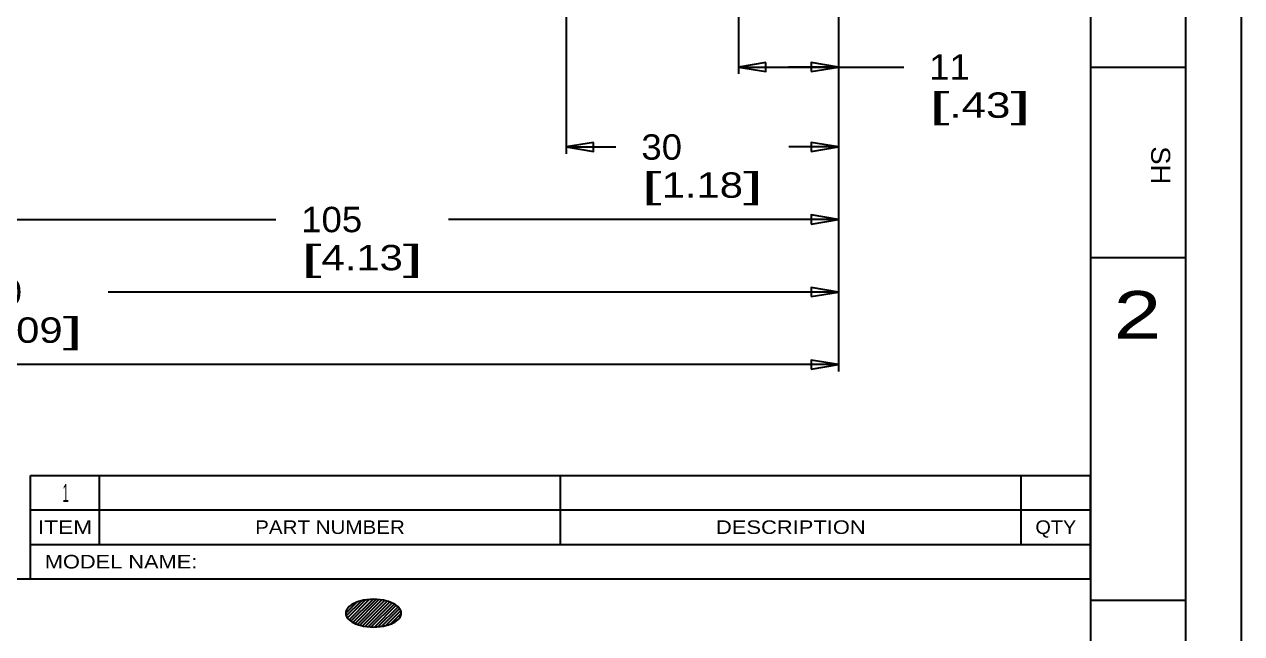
# Model space of a CAD drawing. Extents: x 0 to 594, y 0 to 420.
# Drawn here: x 459.8 to 594, y 73.2 to 140.4 of the extents above; entities that cross this region are included whole.
import ezdxf
from ezdxf.enums import TextEntityAlignment as Align

# ---------------------------------------------------------------- set-up
doc = ezdxf.new("R2010")
doc.units = 0
doc.header["$LTSCALE"] = 32.67
doc.header["$MEASUREMENT"] = 0
doc.layers.get('0').update_dxf_attribs({"linetype": 'CONTINUOUS'})
doc.styles.get("Standard").update_dxf_attribs({"font": 'txt', "width": 0.8})
doc.dimstyles.new('DIMSTYLE_2', dxfattribs={"dimtxt": 2.8, "dimasz": 3, "dimexe": 0.18, "dimexo": 0.0625, "dimgap": 0.09, "dimtad": 0, "dimtih": 1, "dimtoh": 1, "dimdsep": 46, "dimtxsty": 'Standard', "dimcen": 0.09, "dimadec": 0, "dimazin": 0, "dimtfac": 1, "dimtofl": 0, "dimtmove": 0, "dimatfit": 3, "dimfxl": 0, "dimtolj": 1, "dimarcsym": 0})

# ---------------------------------------------------------------- blocks, each defined once
blk = doc.blocks.new('*D10')
at = {"color": 2, "linetype": 'Continuous'}
for p, q in [((519.55, 331.03), (519.55, 126.13)), ((549.55, 187.03), (549.55, 126.13)), ((519.55, 126.88), (525.03, 126.88)), ((549.55, 126.88), (544.07, 126.88))]:
    blk.add_line(p, q, dxfattribs=at)
for points in [[(522.55, 127.38), (519.55, 126.88), (522.55, 126.38), (522.55, 127.38)], [(546.55, 126.38), (549.55, 126.88), (546.55, 127.38), (546.55, 126.38)]]:
    blk.add_lwpolyline(points, dxfattribs=at)
for s, width, p, p2 in [('30', 1.066667, (527.83, 125.48), (532.31, 125.48)), ('[', 2.4, (527.83, 121.28), (530.07, 121.28)), ('1.18', 1.371429, (530.07, 121.28), (539.03, 121.28)), (']', 2.4, (539.03, 121.28), (541.27, 121.28))]:
    blk.add_text(s, height=2.8, dxfattribs=dict(at, width=width)).set_placement(p, p2, align=Align.FIT)
blk = doc.blocks.new('*D11')
at = {"color": 2, "linetype": 'Continuous'}
for p, q in [((549.55, 187.03), (549.55, 118.13)), ((444.55, 144.23), (444.55, 118.13)), ((444.55, 118.88), (487.53, 118.88)), ((549.55, 118.88), (506.57, 118.88))]:
    blk.add_line(p, q, dxfattribs=at)
for points in [[(447.55, 119.38), (444.55, 118.88), (447.55, 118.38), (447.55, 119.38)], [(546.55, 118.38), (549.55, 118.88), (546.55, 119.38), (546.55, 118.38)]]:
    blk.add_lwpolyline(points, dxfattribs=at)
for s, width, p, p2 in [('105', 1.107692, (490.33, 117.48), (497.05, 117.48)), ('[', 2.4, (490.33, 113.28), (492.57, 113.28)), ('4.13', 1.2, (492.57, 113.28), (501.53, 113.28)), (']', 2.4, (501.53, 113.28), (503.77, 113.28))]:
    blk.add_text(s, height=2.8, dxfattribs=dict(at, width=width)).set_placement(p, p2, align=Align.FIT)
blk = doc.blocks.new('*D12')
at = {"color": 2, "linetype": 'Continuous'}
for p, q in [((369.55, 331.03), (369.55, 110.13)), ((549.55, 187.03), (549.55, 110.13)), ((369.55, 110.88), (450.03, 110.88)), ((549.55, 110.88), (469.07, 110.88))]:
    blk.add_line(p, q, dxfattribs=at)
for points in [[(372.55, 111.38), (369.55, 110.88), (372.55, 110.38), (372.55, 111.38)], [(546.55, 110.38), (549.55, 110.88), (546.55, 111.38), (546.55, 110.38)]]:
    blk.add_lwpolyline(points, dxfattribs=at)
for s, width, p, p2 in [('180', 1.107692, (452.83, 109.48), (459.55, 109.48)), ('[', 2.4, (452.83, 105.28), (455.07, 105.28)), ('7.09', 1.129412, (455.07, 105.28), (464.03, 105.28)), (']', 2.4, (464.03, 105.28), (466.27, 105.28))]:
    blk.add_text(s, height=2.8, dxfattribs=dict(at, width=width)).set_placement(p, p2, align=Align.FIT)
blk = doc.blocks.new('*D13')
at = {"color": 2, "linetype": 'Continuous'}
for p, q in [((368.05, 308.03), (368.05, 102.13)), ((549.55, 187.03), (549.55, 102.13)), ((368.05, 102.88), (434.33, 102.88)), ((549.55, 102.88), (453.37, 102.88))]:
    blk.add_line(p, q, dxfattribs=at)
for points in [[(371.05, 103.38), (368.05, 102.88), (371.05, 102.38), (371.05, 103.38)], [(546.55, 102.38), (549.55, 102.88), (546.55, 103.38), (546.55, 102.38)]]:
    blk.add_lwpolyline(points, dxfattribs=at)
for s, width, p, p2 in [('181,5', 1.142857, (437.13, 101.48), (448.33, 101.48)), ('[', 2.4, (437.13, 97.28), (439.37, 97.28)), ('7.15', 1.2, (439.37, 97.28), (448.33, 97.28)), (']', 2.4, (448.33, 97.28), (450.57, 97.28))]:
    blk.add_text(s, height=2.8, dxfattribs=dict(at, width=width)).set_placement(p, p2, align=Align.FIT)
blk = doc.blocks.new('*D25')
at = {"color": 2, "linetype": 'Continuous'}
for p, q in [((538.55, 308.03), (538.55, 134.95)), ((549.55, 187.03), (549.55, 134.95)), ((538.55, 135.7), (544.05, 135.7)), ((549.55, 135.7), (544.05, 135.7)), ((544.05, 135.7), (556.75, 135.7))]:
    blk.add_line(p, q, dxfattribs=at)
for points in [[(541.55, 136.2), (538.55, 135.7), (541.55, 135.2), (541.55, 136.2)], [(546.55, 135.2), (549.55, 135.7), (546.55, 136.2), (546.55, 135.2)]]:
    blk.add_lwpolyline(points, dxfattribs=at)
for s, width, p, p2 in [('11', 1.6, (559.55, 134.3), (564.03, 134.3)), ('[', 2.4, (559.55, 130.1), (561.79, 130.1)), ('.43', 1.2, (561.79, 130.1), (568.51, 130.1)), (']', 2.4, (568.51, 130.1), (570.75, 130.1))]:
    blk.add_text(s, height=2.8, dxfattribs=dict(at, width=width)).set_placement(p, p2, align=Align.FIT)

msp = doc.modelspace()

# ---------------------------------------------------------------- linework, layer by layer
at = {"color": 7, "linetype": 'Continuous'}
for p, q in [((594, 0), (594, 420)), ((495.24, 75.443), (496.47, 76.673)), ((495.305, 75.148), (496.984, 76.826)), ((495.435, 74.917), (497.431, 76.913)), ((495.606, 74.727), (497.838, 76.959)), ((495.806, 74.566), (498.215, 76.975)), ((496.028, 74.428), (498.57, 76.969)), ((496.269, 74.308), (498.905, 76.945)), ((496.526, 74.204), (499.225, 76.903)), ((496.798, 74.116), (499.53, 76.847)), ((497.087, 74.044), (499.819, 76.776)), ((497.393, 73.99), (500.09, 76.686)), ((497.714, 73.949), (500.346, 76.582)), ((498.051, 73.926), (500.586, 76.461)), ((498.407, 73.921), (500.806, 76.321)), ((498.786, 73.939), (501.005, 76.158)), ((499.194, 73.987), (501.173, 75.966)), ((499.645, 74.077), (501.3, 75.732)), ((500.162, 74.234), (501.358, 75.429))]:
    msp.add_line(p, q, dxfattribs=at)
at = {"color": 3, "linetype": 'Continuous'}
for p, q in [((587.822, 407.612), (587.822, 9.663)), ((577.322, 397.112), (577.322, 20.163)), ((587.822, 135.662), (577.322, 135.662)), ((587.822, 114.662), (577.322, 114.662)), ((258.385, 79.225), (577.322, 79.225)), ((587.822, 76.863), (577.322, 76.863))]:
    msp.add_line(p, q, dxfattribs=at)
at = {"color": 2, "linetype": 'Continuous'}
for p, q in [((460.484, 79.224), (460.484, 90.654)), ((460.484, 90.654), (577.324, 90.654)), ((468.104, 83.034), (468.104, 90.654)), ((518.904, 83.034), (518.904, 90.654)), ((569.704, 83.034), (569.704, 90.654)), ((577.324, 79.224), (577.324, 90.654)), ((460.484, 86.844), (577.324, 86.844)), ((460.484, 83.034), (577.324, 83.034)), ((460.484, 79.224), (577.324, 79.224))]:
    msp.add_line(p, q, dxfattribs=at)
at = {"color": 7, "linetype": 'Continuous'}
for centre, radius, start, end in [((497.17, 74.461), 2.313, 116.56557, 137.65328), ((497.711, 73.379), 3.523, 104.76945, 116.56472), ((498.3, 71.147), 5.832, 75.23015, 104.76987), ((498.889, 73.379), 3.523, 63.43528, 75.23055), ((499.429, 74.461), 2.313, 42.34682, 63.43454), ((496.088, 75.448), 0.848, 137.6524, 222.34736), ((500.512, 75.448), 0.848, 317.65284, 42.34754), ((497.17, 76.435), 2.313, 222.34686, 243.43456), ((497.711, 77.517), 3.523, 243.43536, 255.23062), ((498.3, 79.75), 5.832, 255.23013, 284.76985), ((498.889, 77.517), 3.523, 284.76938, 296.56464), ((499.429, 76.435), 2.313, 296.56556, 317.65326)]:
    msp.add_arc(centre, radius, start, end, dxfattribs=at)

# ---------------------------------------------------------------- texts
at = {"color": 2, "linetype": 'Continuous', "oblique": 0.00002, "width": 1.2}
msp.add_text('SH', height=2.1, rotation=270, dxfattribs=at).set_placement((584.023, 126.962), (584.023, 122.762), align=Align.FIT)
at = {"color": 2, "linetype": 'Continuous', "oblique": 0.00002}
for s, height, width, p, p2 in [('2', 5.25, 1.5, (579.892, 105.738), (585.142, 105.738)), ('1', 2, 0.999999, (464.036, 87.711), (464.702, 87.711)), ('ITEM', 1.5, 1.200002, (461.294, 84.189), (467.294, 84.189)), ('PART NUMBER', 1.5, 1.031252, (485.254, 84.189), (501.754, 84.189)), ('DESCRIPTION', 1.5, 1.100002, (536.054, 84.189), (552.554, 84.189)), ('QTY', 1.5, 1.125002, (571.264, 84.189), (575.764, 84.189)), ('MODEL NAME: ', 1.5, 1.027684, (462.072, 80.379), (479.542, 80.379))]:
    msp.add_text(s, height=height, dxfattribs=dict(at, width=width)).set_placement(p, p2, align=Align.FIT)

# ---------------------------------------------------------------- dimensions: what is measured, and where the dimension line sits
at = {"color": 2, "linetype": 'Continuous'}
for base, p2, picture, middle in [((369.548, 110.877), (369.548, 331.028), '*D12', (459.548, 108.777)), ((519.548, 126.877), (519.548, 331.028), '*D10', (534.548, 124.777)), ((368.048, 102.877), (368.048, 308.028), '*D13', (443.854, 100.777)), ((538.548, 135.701), (538.548, 308.028), '*D25', (565.148, 133.601)), ((444.548, 118.877), (444.548, 144.228), '*D11', (497.048, 116.777))]:
    dim = msp.add_linear_dim(base=base, p1=(549.548, 187.028), p2=p2, angle=180, dimstyle='DIMSTYLE_2', dxfattribs=at)
    dim.commit()
    dim.dimension.update_dxf_attribs({"geometry": picture, "text_midpoint": middle, "dimtype": 160})

doc.saveas('drawing.dxf')
